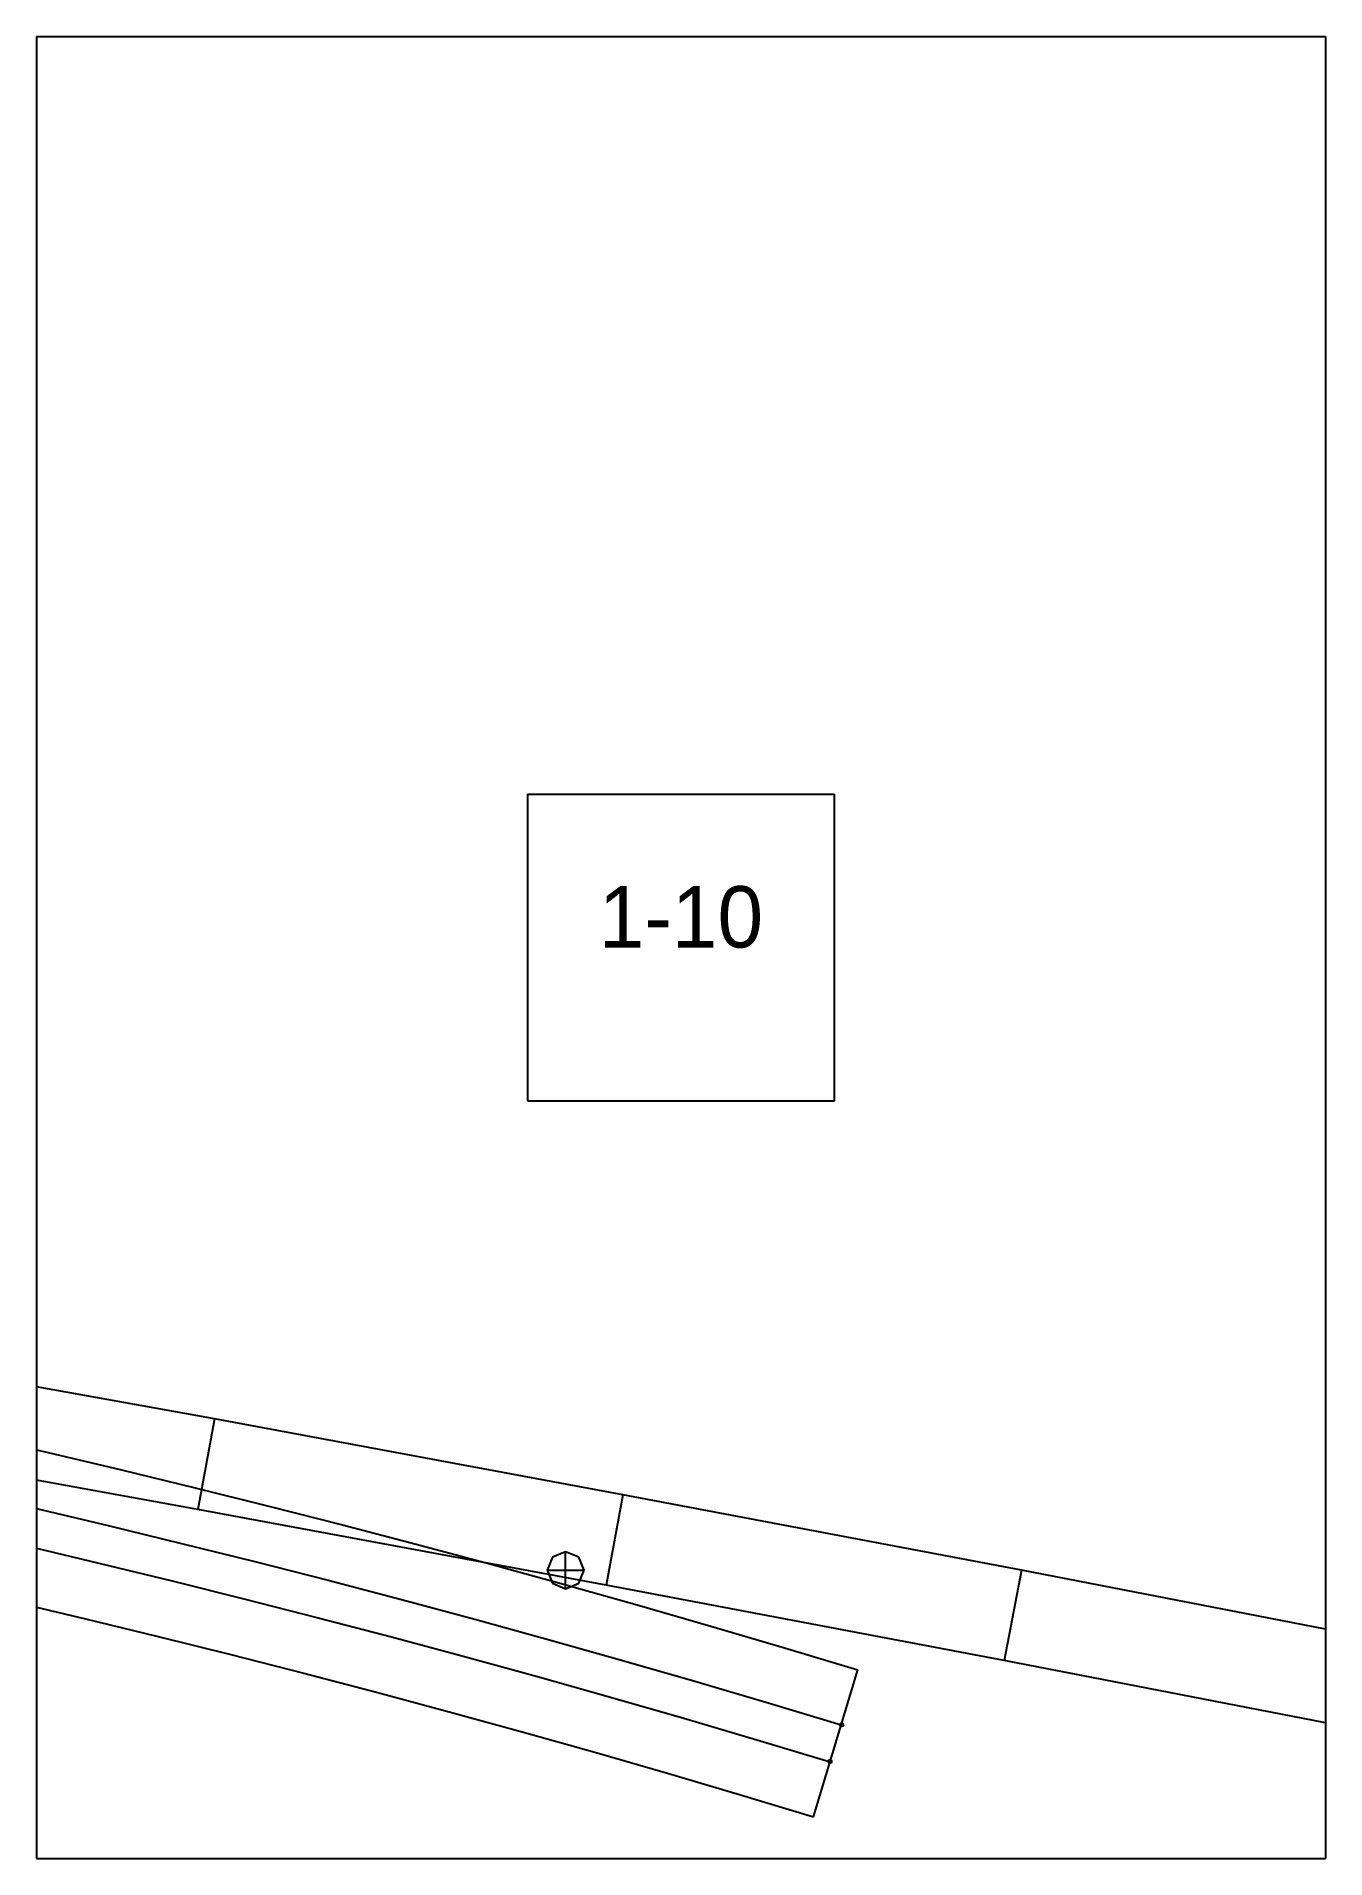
# Paper-space layout 'Plan 1-10' of a CAD drawing. Header units: metres, sheet in millimetres. Extents: x 0 to 210, y 0 to 297.
# The model-space entities are those that its viewports show. They can reach past a viewport. Long polylines and large blocks are cut down to what shows.
import ezdxf
from ezdxf.enums import TextEntityAlignment as Align

# ---------------------------------------------------------------- set-up
doc = ezdxf.new("R2010")
doc.units = ezdxf.units.M
for name, color, linetype in [('default', 7, 'Continuous'), ('mcircles', 7, 'Continuous'), ('TEXTLAYER', 7, 'Continuous'), ('VIEWPORTS', 7, 'Continuous')]:
    doc.layers.add(name, color=color, linetype=linetype)

msp = doc.modelspace()

# ---------------------------------------------------------------- linework, layer by layer
at = {"color": 9}
for p, q in [((1680, 0), (1890, 0)), ((1890, 0), (1890, -297)), ((1890, 0), (2100, 0)), ((1890, 0), (1890, -297)), ((2100, 0), (2100, -297)), ((2100, 0), (2310, 0)), ((2100, 0), (2100, -297)), ((1970, -123.5), (2020, -123.5)), ((1970, -123.5), (1970, -173.5)), ((2020, -173.5), (2020, -123.5)), ((1970, -173.5), (2020, -173.5)), ((1680, -297), (1890, -297)), ((1680, -297), (1890, -297)), ((1890, -297), (2100, -297)), ((1890, -297), (1890, -594)), ((1890, -297), (2100, -297)), ((1890, -297), (1890, -594)), ((2100, -297), (2310, -297)), ((2100, -297), (2100, -594)), ((2100, -297), (2310, -297)), ((2100, -297), (2100, -594))]:
    msp.add_line(p, q, dxfattribs=at)
at = {"layer": 'default', "color": 7, "linetype": 'Continuous'}
for p, q in [((1919.01, -225.35), (1851.17, -213.06)), ((1919.01, -225.35), (1916.3, -240.1)), ((1985.55, -237.71), (1919.01, -225.35)), ((1916.3, -240.1), (1848.52, -227.82)), ((1879.88, -228.03), (1891.88, -230.79)), ((1891.88, -230.79), (1903.88, -233.63)), ((1903.88, -233.63), (1915.88, -236.55)), ((1877.78, -237.14), (1889.72, -239.89)), ((1915.88, -236.55), (1927.88, -239.54)), ((1889.72, -239.89), (1901.67, -242.72)), ((1982.79, -252.45), (1916.3, -240.1)), ((1927.88, -239.54), (1939.88, -242.61)), ((1985.55, -237.71), (1982.79, -252.45)), ((2050.47, -250), (1985.55, -237.71)), ((1901.67, -242.72), (1913.62, -245.62)), ((1939.88, -242.61), (1951.88, -245.76)), ((1888.27, -246.02), (1900.18, -248.84)), ((1913.62, -245.62), (1925.56, -248.6)), ((1951.88, -245.76), (1963.88, -248.98)), ((1900.18, -248.84), (1912.09, -251.73)), ((1925.56, -248.6), (1937.51, -251.65)), ((1963.88, -248.98), (1975.88, -252.28)), ((1974.09, -247.89), (1973.21, -250.01)), ((1976.21, -247.01), (1974.09, -247.89)), ((1978.33, -247.89), (1976.21, -247.01)), ((1976.21, -253.01), (1976.21, -247.01)), ((1979.21, -250.01), (1978.33, -247.89)), ((1912.09, -251.73), (1924, -254.7)), ((1937.51, -251.65), (1949.45, -254.79)), ((1973.21, -250.01), (1974.09, -252.13)), ((1973.21, -250.01), (1979.21, -250.01)), ((1974.09, -252.13), (1976.21, -253.01)), ((1975.88, -252.28), (1987.88, -255.66)), ((1976.21, -253.01), (1978.33, -252.13)), ((1978.33, -252.13), (1979.21, -250.01)), ((2050.47, -250), (2047.65, -264.73)), ((2113.45, -262.2), (2050.47, -250)), ((1886.12, -255.12), (1897.97, -257.93)), ((1924, -254.7), (1935.91, -257.75)), ((1949.45, -254.79), (1961.4, -257.99)), ((2047.65, -264.73), (1982.79, -252.45)), ((1897.97, -257.93), (1909.83, -260.81)), ((1935.91, -257.75), (1947.82, -260.87)), ((1961.4, -257.99), (1973.34, -261.28)), ((1987.88, -255.66), (1999.88, -259.11)), ((1909.83, -260.81), (1921.68, -263.76)), ((1947.82, -260.87), (1959.73, -264.07)), ((1973.34, -261.28), (1985.29, -264.64)), ((1999.88, -259.11), (2011.88, -262.65)), ((1921.68, -263.76), (1933.54, -266.79)), ((1959.73, -264.07), (1971.64, -267.34)), ((2011.88, -262.65), (2023.8, -266.24)), ((1933.54, -266.79), (1945.39, -269.9)), ((1985.29, -264.64), (1997.23, -268.08)), ((2016.59, -290.18), (2023.8, -266.24)), ((2110.57, -276.92), (2047.65, -264.73)), ((1945.39, -269.9), (1957.25, -273.08)), ((1971.64, -267.34), (1983.54, -270.7)), ((1997.23, -268.08), (2009.18, -271.6)), ((1957.25, -273.08), (1969.1, -276.34)), ((1983.54, -270.7), (1995.45, -274.12)), ((2009.18, -271.6), (2021.11, -275.19)), ((1995.45, -274.12), (2007.36, -277.63)), ((1969.1, -276.34), (1980.96, -279.68)), ((2007.36, -277.63), (2019.29, -281.22)), ((1980.96, -279.68), (1992.81, -283.09)), ((1992.81, -283.09), (2004.67, -286.59)), ((2004.67, -286.59), (2016.59, -290.18))]:
    msp.add_line(p, q, dxfattribs=at)
at = {"layer": 'mcircles', "color": 7, "linetype": 'Continuous'}
for centre in [(2021.15, -275.2), (2019.25, -281.2)]:
    msp.add_circle(centre, 0.3, dxfattribs=at)

# ---------------------------------------------------------------- texts
at = {"layer": 'TEXTLAYER', "color": 1}
msp.add_text('1-10', height=10, dxfattribs=at).set_placement((1995, -148.5), align=Align.CENTER)

psp = doc.layouts.new('Plan 1-10')

# ---------------------------------------------------------------- viewports
at = {"layer": 'VIEWPORTS'}
psp.add_viewport(center=(105, 148.5), size=(210, 297), view_center_point=(1995, -148.5), view_height=297, dxfattribs=at)

doc.saveas('drawing.dxf')
